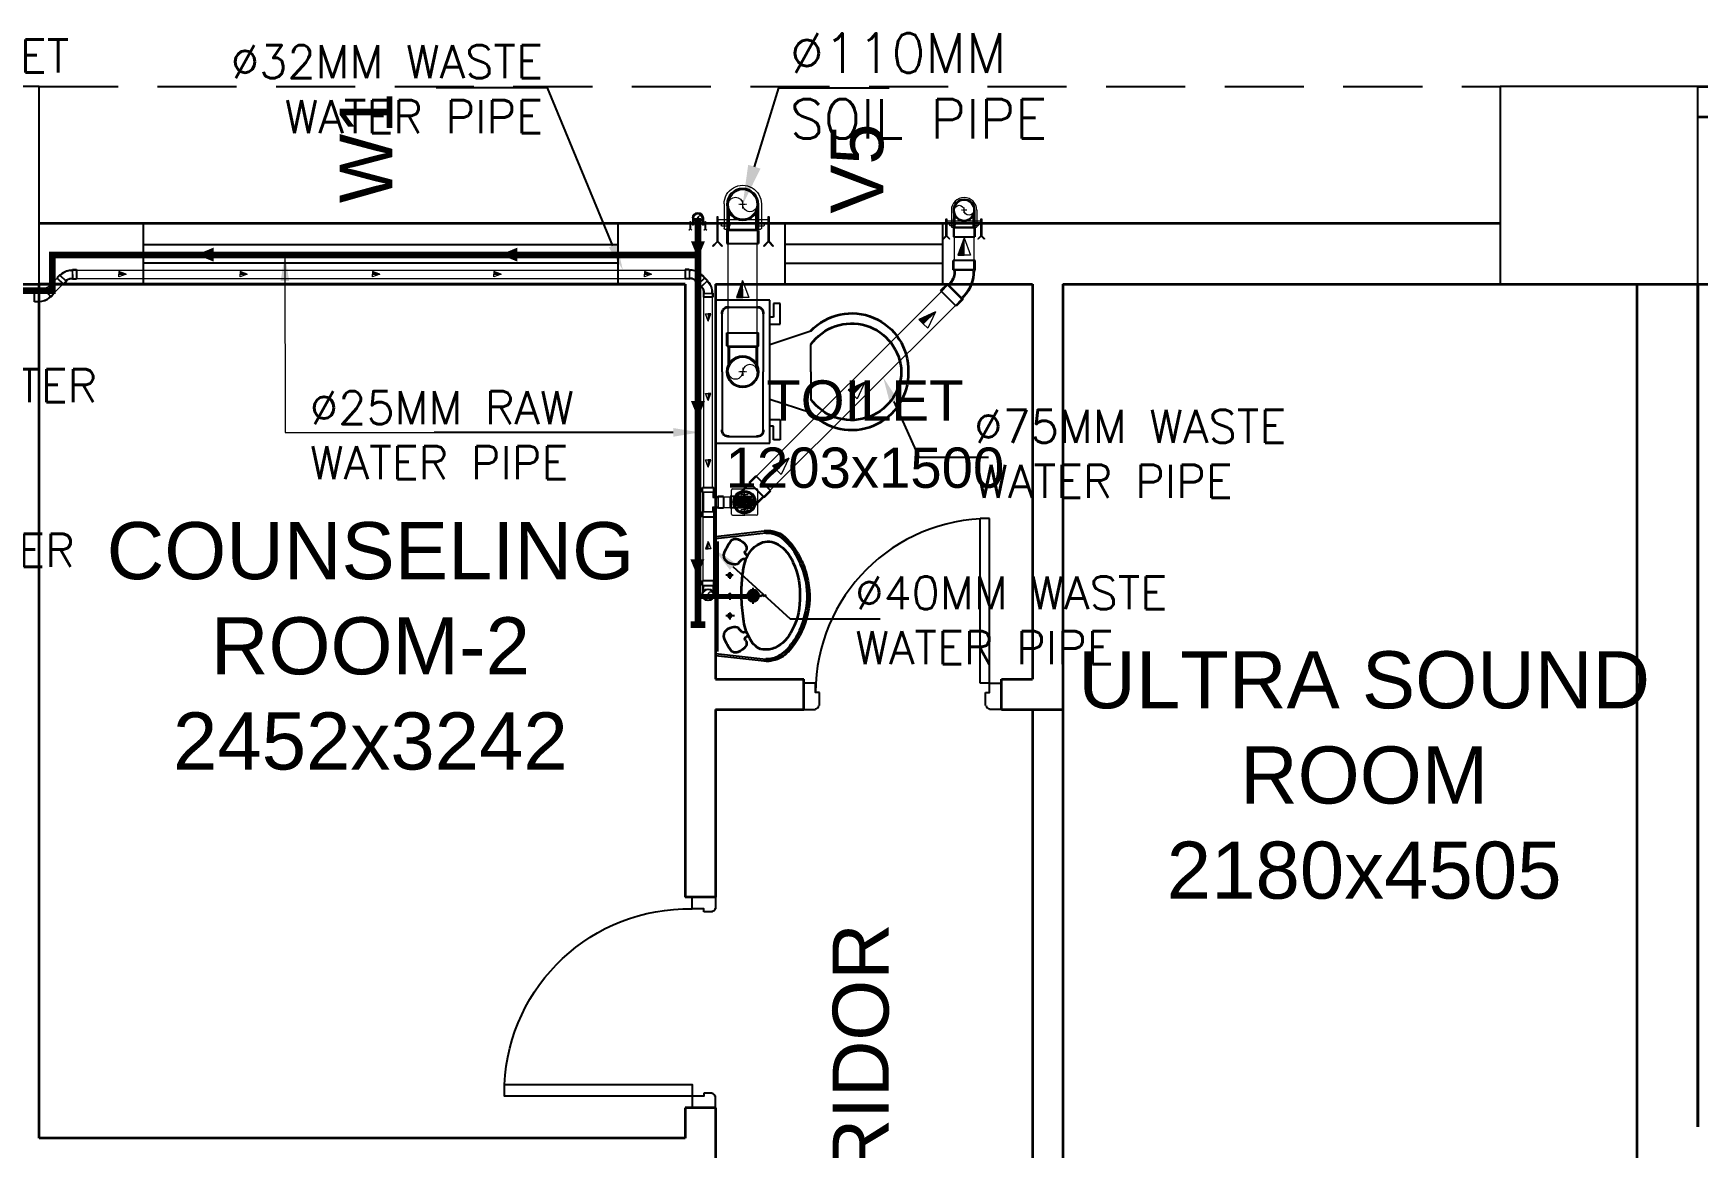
# Model space of a CAD drawing. Extents: x 3505867 to 3988380, y -625948 to -590408.
# Drawn here: x 3820326 to 3826642, y -599802 to -595571 of the extents above; entities that cross this region are included whole.
import ezdxf
from ezdxf import colors
from ezdxf.entities.mleader import LeaderData, LeaderLine
from ezdxf.enums import TextEntityAlignment as Align
from ezdxf.math import Vec2, Vec3

# ---------------------------------------------------------------- set-up
doc = ezdxf.new("R2010")
doc.units = 0
doc.header["$LTSCALE"] = 6
doc.header["$MEASUREMENT"] = 0
for name, pattern in [('AI9-LType1', [1.875, 1.25, -0.625]), ('CENTER2', [1.125, 0.75, -0.125, 0.125, -0.125]), ('HIDDEN', [0.375, 0.25, -0.125])]:
    doc.linetypes.add(name, pattern=pattern)
doc.layers.get('0').update_dxf_attribs({"linetype": 'CONTINUOUS'})
for name, color, linetype, lineweight in [('22-FTfix', 8, 'CONTINUOUS', 9), ('PHE-SP', 1, 'CONTINUOUS', 0), ('PL-CLAMP', 211, 'CONTINUOUS', 13), ('PL-SOFT  WATER SUPPLY PIPE', 162, 'CONTINUOUS', 9), ('PL-WATER PIPE CLAMP', 6, 'CONTINUOUS', 9), ('PL-WATER PIPING', 1, 'CONTINUOUS', 9), ('WALL', 10, 'CONTINUOUS', 35)]:
    doc.layers.add(name, color=color, linetype=linetype, lineweight=lineweight)
for name, color, linetype in [('Chajja', 7, 'CONTINUOUS'), ('COL', 5, 'CONTINUOUS'), ('DIM', 7, 'CONTINUOUS'), ('DOOR', 44, 'CONTINUOUS'), ('JOINERY', 7, 'CONTINUOUS'), ('phe-text', 1, 'CONTINUOUS'), ('PL- WASTE PIPE', 6, 'CONTINUOUS'), ('PL-HOT WATER PIPE', 10, 'CONTINUOUS'), ('PL-RA WATER SUPPLY PIPE', 100, 'CONTINUOUS'), ('PL-SOIL PIPE', 1, 'CONTINUOUS'), ('Window', 161, 'CONTINUOUS')]:
    doc.layers.add(name, color=color, linetype=linetype)
doc.styles.add('ARIAL', font='')
doc.styles.add('ROMANS', font='romans.shx')
doc.styles.get("Standard").update_dxf_attribs({"font": 'SIMPLEX'})
doc.styles.get('ARIAL').set_extended_font_data('Arial')
doc.dimstyles.new('AEPL1', dxfattribs={"dimtxt": 100, "dimasz": 25, "dimexe": 1.25, "dimexo": 50, "dimtad": 0, "dimdec": 0, "dimtxsty": 'ROMANS', "dimcen": 2.5, "dimclrd": 250, "dimclre": 250, "dimadec": 0, "dimazin": 0, "dimtfac": 1, "dimtdec": 0, "dimtmove": 0, "dimatfit": 3, "dimfxl": 1, "dimlwd": 0, "dimlwe": 0, "dimarcsym": 0})

# ---------------------------------------------------------------- blocks, each defined once
blk = doc.blocks.new('750')
at = {"layer": 'DOOR'}
for p, q in [((-50, 705), (-47.5, 705)), ((-35, 690), (-35, 692.5)), ((50, 45), (50, 80)), ((50, 80), (675, 80)), ((675, 45), (675, 80)), ((-50, 45), (-47.5, 45)), ((-35, 60), (-35, 57.5)), ((50, 45), (675, 45))]:
    blk.add_line(p, q, dxfattribs=at)
for points in [[(15, 690), (15, 705), (50, 705), (50, 750), (-50, 750), (-50, 705)], [(-35, 690), (15, 690)], [(15, 60), (15, 45), (50, 45), (50, 0), (-50, 0), (-50, 45)], [(-35, 60), (15, 60)]]:
    blk.add_lwpolyline(points, dxfattribs=at)
for centre, start, end in [((-35, 705), 180, 270), ((-35, 45), 90, 180)]:
    blk.add_arc(centre, 12.5, start, end, dxfattribs=at)
at = {"layer": 'DOOR', "color": 145}
blk.add_arc((15, 45), 660, 0, 90, dxfattribs=at)
blk = doc.blocks.new('Z$W@#1841')
at = {"layer": 'DOOR'}
blk.add_lwpolyline([(482.5, 633.2), (482.5, -167.4), (533, -167.4), (533, 633.2)], close=True, dxfattribs=at)
for points in [[(-254.1, -217.9), (-267.6, -217.9), (-267.6, -167.4), (-317.3, -167.4), (-317.3, -267.4), (-267.6, -267.4), (-267.6, -265.2, 0.414214), (-256.3, -253.9), (-254.1, -253.9)], [(519.5, -217.9), (533, -217.9), (533, -167.4), (582.7, -167.4), (582.7, -267.4), (533, -267.4), (533, -265.2, -0.414214), (521.7, -253.9), (519.5, -253.9)]]:
    blk.add_lwpolyline(points, format="xyb", close=True, dxfattribs=at)
at = {"layer": 'DOOR', "color": 145}
blk.add_arc((518.4, -152.1), 786.1, 92.61772, 181.11293, dxfattribs=at)
blk = doc.blocks.new('u46')
at = {"color": 8, "lineweight": 25}
for p, q in [((-10.2, 228.4), (174.5, 249.1)), ((-10.2, 220.4), (181.2, 241.9)), ((-0.6, -208.9), (0.6, 208.9)), ((56.5, 80.8), (29.2, 80.8)), ((44.2, 92.9), (44.2, 66.7)), ((61.7, 1.6), (29.2, 1.6)), ((44.2, 13.7), (44.2, -12.6)), ((163.2, 3), (101.8, 3)), ((133.1, -27.2), (133.1, 33.1)), ((44.2, -61.1), (44.2, -87.4)), ((61.7, -73.2), (29.2, -73.2)), ((-10.2, -216.1), (181.2, -237.6)), ((-10.2, -224.1), (174.5, -244.8))]:
    blk.add_line(p, q, dxfattribs=at)
at = {"color": 8, "extrusion": (0, 0, -1)}
for centre, major_axis, start_param, end_param in [((187.7, 150.5), (0, 99.5), -0.132539, 0.848731), ((144.8, 128.2), (1.1, 126.1), -1.238036, -0.892193), ((65.8, 198.9), (0, 20.7), -1.101507, 0.481509), ((57.5, 163.3), (-0.3, 56.9), 0.324902, 0.965135), ((208, 103.4), (0, 109.8), -1.431017, -0.436146), ((90.3, 184.5), (0, 17.9), 0.880684, 2.260744), ((189.6, 137.7), (0, 70.9), -0.405199, 0.56573), ((185.8, 147.6), (0.1, 94.4), -0.049658, 0.838116), ((153.9, 79), (-0.2, 139.7), 0.557563, 1.193786), ((57.3, 20.1), (0, 275.4), 0.806541, 1.180915), ((49.5, 13.5), (-0.1, 293.9), 0.809856, 1.41441), ((56, 154.5), (0, 34), 4.33982, 5.202657), ((64.6, 170.4), (0.3, 49.2), 3.359735, 4.09512), ((104.1, 117.8), (-0.2, 26.8), -1.278641, -0.487266), ((96.3, 135.9), (0, 7.39), -0.727724, 1.373337), ((110.3, 167.2), (-6.08, 6.08), 4.867594, 6.265028), ((110.5, 165), (5.47, 5.47), 2.097053, 3.541809), ((13.1, 6.8), (0, 297.5), 1.141495, 1.637774), ((44.2, 80.8), (0.02, 6.43), 3.139035, 9.42222), ((62.5, 153), (0, 31.9), 2.620328, 3.422401), ((820.2, -1), (0.1, 732.1), -1.56667, -1.474079), ((387.1, 47.9), (-0.3, 296.4), -1.495794, -1.328336), ((35, 2.5), (0, 302.7), 1.155365, 1.952189), ((44.2, 1.6), (0.08, 6.43), 3.12883, 9.412015), ((888.1, 36.7), (0.8, 800.7), 4.558159, 4.668067), ((133.1, 3), (0, 21.6), 3.141254, 9.424439), ((133.1, 3), (-0.1, 15.5), 3.145308, 9.428493), ((133.1, 3), (0, 10.9), 3.142047372431534, 9.42523267961112), ((72.5, -1.7), (-0.1, 274.2), 1.346594, 1.865175), ((62.5, -10.9), (0, 247.5), 1.579809, 2.112792), ((64.6, -163.9), (0.1, 49.2), -0.960797, -0.225412), ((44.2, -73.2), (0.02, 6.43), 3.139035, 9.42222), ((62.5, -146.6), (-0.1, 31.9), -0.276767, 0.525307), ((104.1, -111.4), (0.2, 26.8), 3.628858, 4.420234), ((263.1, -73.7), (0.1, 166.8), 4.181112, 4.641559), ((56.1, -13.3), (0.2, 287), 1.808981, 2.322804), ((124.5, -51.6), (-0.2, 200.3), 1.868215, 2.281789), ((56, -148.1), (0, 34), 4.222121, 5.084958), ((144.8, -121.8), (-0.3, 126.1), 4.027191, 4.373034), ((57.5, -156.9), (0.3, 56.9), 2.176458, 2.816691), ((96.6, -128.2), (-0.03, 8.55), 1.455188, 3.796569), ((110.3, -160.8), (-6.08, 6.08), 4.730546, 6.12798), ((111.3, -159.3), (6.17, 6.17), 4.354779, 6.027124), ((90.3, -178.1), (0, 17.9), 0.880848, 2.260908), ((192.6, -126.1), (0, 80.1), 3.554495, 4.299548), ((163.1, -79.8), (0.2, 126), 2.054055, 2.802751), ((171.7, -117.2), (-0.1, 123.1), 2.127435, 2.640092), ((65.8, -192.5), (0, 20.7), 2.661884, 4.2449), ((181.2, -107), (0, 94.7), 2.890537, 3.362984), ((184.7, -162.2), (-0.1, 83.2), 2.850118, 3.264751), ((188.2, -159.7), (0, 78.1), 2.562376, 3.231693), ((187.2, -138.1), (-0.1, 106), 2.310552, 2.942572)]:
    blk.add_ellipse(centre, major_axis=major_axis, ratio=1, start_param=start_param, end_param=end_param, dxfattribs=at)
blk = doc.blocks.new('rhej')
at = {"color": 8, "lineweight": 25}
for p, q in [((271.6, 188.9), (271.6, 266.4)), ((271.6, 266.4), (297.5, 266.4)), ((297.5, 266.4), (297.5, 214.7)), ((310.4, 279.4), (310.4, -263.7)), ((517.3, 279.4), (310.4, 279.4)), ((465.6, 253.5), (362.2, 253.5)), ((517.3, 7.8), (517.3, 279.4)), ((297.5, 214.7), (310.4, 214.7)), ((336.3, 227.7), (336.3, 7.8)), ((491.5, 7.8), (491.5, 227.7)), ((310.4, 111.3), (155.3, 163)), ((310.4, 188.9), (271.6, 188.9)), ((155.3, 7.8), (155.3, 111.3)), ((155.3, 7.8), (155.3, -95.6)), ((336.3, -212), (336.3, 7.8)), ((491.5, 7.8), (491.5, -212)), ((517.3, -263.7), (517.3, 7.8)), ((310.4, -95.6), (155.3, -147.3)), ((271.6, -173.2), (271.6, -250.8)), ((310.4, -173.2), (271.6, -173.2)), ((271.6, -250.8), (297.5, -250.8)), ((297.5, -250.8), (297.5, -199.1)), ((297.5, -199.1), (310.4, -199.1)), ((465.6, -237.9), (362.2, -237.9)), ((310.4, -263.7), (517.3, -263.7))]:
    blk.add_line(p, q, dxfattribs=at)
at = {"color": 8, "extrusion": (0, 0, -1)}
for centre, major_axis, start_param, end_param in [((358.9, 230.9), (-16.2, -16.2), 0.643501, 2.498091), ((468.8, 230.9), (16.2, -16.2), 3.785094, 5.639684), ((0, 15.7), (151.4, -151.4), 2.319632, 4.738539), ((0.9, 2.3), (-133.6, -133.6), 0.814663, 3.31238), ((0, 0), (-151.4, -151.4), 4.686239, 7.105146), ((0.9, 13.4), (-133.6, -133.6), 4.541602, 7.039318), ((358.9, -215.2), (-16.2, -16.2), -0.927295, 0.927295), ((468.8, -215.2), (16.2, -16.2), 5.35589, 7.21048)]:
    blk.add_ellipse(centre, major_axis=major_axis, ratio=1, start_param=start_param, end_param=end_param, dxfattribs=at)
blk = doc.blocks.new('CIVIL IVF')
at = {"layer": 'Chajja', "color": 8, "linetype": 'HIDDEN', "ltscale": 200}
blk.add_line((-15555, 18165.2), (-10010, 18165.2), dxfattribs=at)
at = {"layer": 'COL', "color": 8}
for points in [[(-16305, 17415.2), (-15555, 17415.2), (-15555, 18165.2), (-16305, 18165.2)], [(-10010, 17415.2), (-9260, 17415.2), (-9260, 18165.2), (-10010, 18165.2)]]:
    blk.add_lwpolyline(points, close=True, dxfattribs=at)
at = {"layer": 'WALL', "color": 8, "linetype": 'ByBlock'}
for p, q in [((-10010, 17645.2), (-15555, 17645.2)), ((-13102.8, 17415.2), (-15555, 17415.2)), ((-15555, 14172.7), (-15555, 17415.2)), ((-13102.8, 17415.2), (-13102.8, 15087.7)), ((-12987.8, 17415.2), (-12987.8, 15915.2)), ((-11784.8, 17415.2), (-11784.8, 15915.2)), ((-11669.8, 17415.2), (-11669.8, 15800.2)), ((-9489.9, 12910.1), (-9490, 17415.2)), ((-9260, 17415.2), (-9260, 14215.2)), ((-9260, 14215.3), (-9260, 17415.2)), ((-12987.8, 15915.2), (-12652.8, 15915.2)), ((-12652.8, 15800.2), (-12652.8, 15915.2)), ((-11902.8, 15915.2), (-11784.8, 15915.2)), ((-11902.8, 15800.2), (-11902.8, 15915.2)), ((-12987.8, 15800.2), (-12987.8, 15087.7)), ((-12987.8, 15800.2), (-12652.8, 15800.2)), ((-11902.8, 15800.2), (-11669.8, 15800.2)), ((-11784.8, 15800.2), (-11784.8, 13825.1)), ((-11669.8, 15800.2), (-11669.8, 13825.1)), ((-12987.8, 15087.7), (-13102.8, 15087.7)), ((-13102.8, 14287.7), (-13102.8, 14172.7)), ((-12987.8, 14287.7), (-13102.8, 14287.7)), ((-12987.8, 14287.7), (-12987.8, 11730.2)), ((-13102.8, 14172.7), (-15555, 14172.7))]:
    blk.add_line(p, q, dxfattribs=at)
at = {"layer": 'WALL', "color": 8, "lineweight": 0}
for p, q in [((-11784.8, 17415.2), (-12987.8, 17415.2)), ((-10010, 17415.2), (-11669.8, 17415.2))]:
    blk.add_line(p, q, dxfattribs=at)
at = {"layer": 'WALL', "color": 8, "linetype": 'ByBlock'}
for points in [[(-9260, 18165.2), (-8660, 18165.2), (-8660, 17645.2)], [(-9260, 18165.2), (-8660, 18165.2), (-8660, 17645.2)], [(-9260, 18050.2), (-8775, 18050.2), (-8775, 17645.2)], [(-9260, 18050.2), (-8775, 18050.2), (-8775, 17645.2)], [(-16817.6, 17415.2), (-13102.8, 17415.2)], [(-12987.8, 17415.2), (-11784.8, 17415.2)], [(-11669.8, 17415.2), (-6260, 17415.2), (-6260, 11450.2)]]:
    blk.add_lwpolyline(points, dxfattribs=at)
at = {"layer": 'Window', "color": 8, "linetype": 'Continuous'}
for points in [[(-13358.8, 17645.2), (-13358.8, 17415.2), (-15158.8, 17415.2), (-15158.8, 17645.2)], [(-12124.7, 17415.2), (-12124.7, 17645.2), (-12724.7, 17645.2), (-12724.7, 17415.2)], [(-13358.8, 17565.2), (-13358.8, 17495.2), (-15158.8, 17495.2), (-15158.8, 17565.2)], [(-12124.7, 17495.2), (-12124.7, 17565.2), (-12724.7, 17565.2), (-12724.7, 17495.2)]]:
    blk.add_lwpolyline(points, close=True, dxfattribs=at)
at = {"layer": 'DOOR', "color": 8, "rotation": 89.99999999999999}
blk.add_blockref('750', (-11902.8, 15850.2), dxfattribs=at)
at = {"layer": 'DOOR', "color": 8, "linetype": 'Continuous', "xscale": -0.8888888889923692, "yscale": 0.8888888889923692, "zscale": 0.8888888888759539, "rotation": 89.99999999999977}
blk.add_blockref('Z$W@#1841', (-13225.5, 14805.6), dxfattribs=at)
at = {"layer": 'WALL', "color": 8, "linetype": 'ByBlock', "rotation": 180}
blk.add_blockref('rhej', (-12470.5, 17090.3), dxfattribs=at)
at = {"layer": 'WALL', "color": 8, "linetype": 'ByBlock'}
blk.add_blockref('u46', (-12977.7, 16229.2), dxfattribs=at)
at = {"layer": 'DIM', "color": 8, "style": 'ARIAL'}
blk.add_text('1200 WIDE CORRIDOR', height=212.5, rotation=90, dxfattribs=at).set_placement((-12266.8, 13380.2), align=Align.BOTTOM_CENTER)
at = {"layer": 'DIM', "color": 8, "attachment_point": 5, "style": 'ARIAL'}
for s, insert, char_height, width in [('TOILET\\P1203x1500', (-12420.6, 16844.8), 153, 1626.956), ('COUNSELING\\PROOM-2\\P2452x3242', (-14297.4, 16040.5), 216.75, 2086.034), ('ULTRA SOUND\\PROOM\\P2180x4505', (-10526, 15550.1), 216.75, 2086.034)]:
    blk.add_mtext(s, dxfattribs=dict(at, insert=insert, char_height=char_height, width=width))
at = {"layer": 'JOINERY', "color": 8, "style": 'ARIAL', "width": 1}
for s, p in [('W1', (-14214.5, 17722.6)), ('V5', (-12350.9, 17682.8))]:
    blk.add_text(s, height=200, rotation=90, dxfattribs=at).set_placement(p)
blk = doc.blocks.new('clamp')
at = {"layer": 'PL-CLAMP'}
for p, q in [((105.4, 198.4), (168.6, 198.4)), ((105.4, 191.1), (168.6, 191.1)), ((156.2, 205.8), (161.2, 205.8)), ((156.2, 183.7), (161.2, 183.7)), ((163.2, 185.7), (163.2, 203.8)), ((170.6, 196.4), (170.6, 193.1)), ((105.4, 109.4), (168.6, 109.4)), ((105.4, 102), (168.6, 102)), ((156.2, 116.8), (161.2, 116.8)), ((156.2, 94.7), (161.2, 94.7)), ((163.2, 96.7), (163.2, 114.8)), ((170.6, 107.4), (170.6, 104))]:
    blk.add_line(p, q, dxfattribs=at)
for points in [[(138.4, 216.5, -0.414214), (139.4, 217.5), (203.1, 217.5), (214, 228.4), (215.4, 227), (203.9, 215.5), (215.3, 204), (213.9, 202.6), (203, 213.5), (139.4, 213.5, -0.414214), (138.4, 214.5), (138.4, 216.5)], [(138.4, 84.3, -0.414214), (139.4, 85.3), (203.1, 85.3), (214, 96.3), (215.4, 94.9), (203.9, 83.3), (215.3, 71.9), (213.9, 70.5), (203, 81.3), (139.4, 81.3, -0.414214), (138.4, 82.3), (138.4, 84.3)]]:
    blk.add_lwpolyline(points, format="xyb", dxfattribs=at)
for points in [[(146.2, 81.3), (146.2, 217.5)], [(156.2, 81.3), (156.2, 217.5)]]:
    blk.add_lwpolyline(points, dxfattribs=at)
for centre, radius, start, end in [((105.4, 150.2), 48.2, 90, 270), ((161.2, 203.8), 2, 0, 90), ((161.2, 185.7), 2, 270, 0), ((168.6, 196.4), 2, 0, 90), ((168.6, 193.1), 2, 270, 0), ((161.2, 114.8), 2, 0, 90), ((161.2, 96.7), 2, 270, 0), ((168.6, 107.4), 2, 0, 90), ((168.6, 104), 2, 270, 0)]:
    blk.add_arc(centre, radius, start, end, dxfattribs=at)
blk = doc.blocks.new('RISER UP 100')
at = {"color": 0, "linetype": 'Continuous'}
for p, q in [((-98.5, 60), (-148.5, 60)), ((-148.5, -60), (-148.5, 60)), ((-98.5, 60), (-93.5, 55)), ((-93.5, 55), (-24, 55)), ((-98.5, -60), (-148.5, -60)), ((-98.5, -60), (-93.5, -55)), ((-93.5, -55), (-24, -55))]:
    blk.add_line(p, q, dxfattribs=at)
at = {"color": 8, "linetype": 'Continuous', "lineweight": 0, "ltscale": 0.005}
for p, q in [((-98.5, 55), (-148.5, 55)), ((-98.5, -55), (-98.5, 55)), ((-98.5, 55), (-93.5, 50)), ((-93.5, -50), (-93.5, 50)), ((-93.5, 50), (-33.2, 50)), ((-98.5, -55), (-148.5, -55)), ((-98.5, -55), (-93.5, -50)), ((-93.5, -50), (-33.2, -50))]:
    blk.add_line(p, q, dxfattribs=at)
at = {"color": 8, "linetype": 'CENTER2', "lineweight": 0}
for p, q in [((-15, 0), (15, 0)), ((0, 15), (0, -15))]:
    blk.add_line(p, q, dxfattribs=at)
at = {"color": 0, "linetype": 'Continuous'}
blk.add_circle((0, 0), 60, dxfattribs=at)
at = {"color": 8, "linetype": 'Continuous', "lineweight": 0, "ltscale": 0.005}
blk.add_circle((0, 0), 55, dxfattribs=at)
at = {"color": 8, "linetype": 'Continuous', "lineweight": 0}
for centre, start, end in [((0, 27.5), 90, 270), ((0, -27.5), 270, 90)]:
    blk.add_arc(centre, 27.5, start, end, dxfattribs=at)
blk = doc.blocks.new('A$C0B1B3CFA')
at = {"layer": 'PHE-SP'}
h = blk.add_hatch(color=7, dxfattribs=at)
h.dxf.hatch_style = 1
h.paths.add_polyline_path([(-0.0495, 0.0226), (-0.0495, 0), (0.0124, 0)])
at = {"layer": 'PHE-SP', "color": 7}
for points in [[(-0.0495, 0), (0.0124, 0), (-0.0495, 0.0226), (-0.0495, 0)], [(-0.0495, 0), (0.0124, 0), (-0.0495, -0.0226), (-0.0495, 0)]]:
    blk.add_lwpolyline(points, dxfattribs=at)
blk = doc.blocks.new('Z$W@#3BD47561')
at = {"layer": 'PHE-SP', "xscale": 49.00933755098914, "yscale": 49.00933755098914, "zscale": 49.00933755098914, "rotation": 270}
blk.add_blockref('A$C0B1B3CFA', (0, 0), dxfattribs=at)
blk = doc.blocks.new('Z$W@#4AA511D8')
at = {"layer": 'phe-text', "linetype": 'ByBlock', "lineweight": -2, "ltscale": 0.5, "xscale": 0.0244727334018079, "yscale": 0.0244727334018079, "zscale": 0.0244727334018079, "rotation": 270}
blk.add_blockref('Z$W@#3BD47561', (0.0148, 0), dxfattribs=at)
blk = doc.blocks.new('A$C525867A1')
at = {"layer": '22-FTfix', "color": 1, "lineweight": 0}
for p, q in [((-3.7, 76.6), (-40.1, 40.1)), ((76.4, 3.7), (3.3, 76.6)), ((-76.6, 3.5), (-40.1, 40.1)), ((42, 42.1), (-42, -42.1)), ((-3.5, -76.4), (-76.6, -3.4)), ((3.4, -76.4), (39.9, -39.8)), ((76.4, -3.3), (39.9, -39.8))]:
    blk.add_line(p, q, dxfattribs=at)
at = {"layer": '22-FTfix', "color": 1, "linetype": 'AI9-LType1', "lineweight": 0}
blk.add_line((42, -41.9), (-42.2, 42.1), dxfattribs=at)
at = {"layer": '22-FTfix', "color": 3, "lineweight": 0}
for p, q in [((-18.4, 18.3), (-39.5, -2.8)), ((-10.4, 10.4), (-35.8, -15.1)), ((-14.5, 14.5), (-35.7, -6.6)), ((-23.3, 23.2), (-32.4, 14)), ((-6.5, 6.5), (-31.9, -18.9)), ((-23.3, 23.2), (-14.1, 32.4)), ((-18.4, 18.3), (2.7, 39.5)), ((-14.5, 14.5), (6.6, 35.7)), ((-10.4, 10.4), (15, 35.8)), ((-6.5, 6.5), (18.9, 32)), ((-1.9, 1.2), (-1.5, 1.5)), ((-1.4, 0.7), (-1.9, 1.2)), ((-1.2, 1.9), (-1.5, 1.5)), ((-0.7, 1.4), (-1.2, 1.9)), ((1.2, 1.9), (0.7, 1.4)), ((1.9, 1.2), (1.2, 1.9)), ((1.9, 1.2), (1.4, 0.7)), ((5.2, 9.3), (24.6, 28.7)), ((6.5, -6.5), (31.9, 18.9)), ((9.2, 5.2), (28.6, 24.6)), ((10.4, -10.4), (35.8, 15.1)), ((14.5, -14.5), (35.7, 6.6)), ((18.4, -18.3), (39.5, 2.8)), ((-9.2, -5.2), (-28.6, -24.6)), ((-5.2, -9.3), (-24.6, -28.7)), ((6.5, -6.5), (-18.9, -32)), ((10.4, -10.4), (-15, -35.8)), ((14.5, -14.5), (-6.6, -35.7)), ((18.4, -18.3), (-2.7, -39.5)), ((-1.9, -1.2), (-1.4, -0.7)), ((-1.2, -1.9), (-1.9, -1.2)), ((-1.2, -1.9), (-0.7, -1.4)), ((1.2, -1.9), (0.7, -1.4)), ((1.2, -1.9), (1.5, -1.5)), ((1.9, -1.2), (1.4, -0.7)), ((1.9, -1.2), (1.5, -1.5)), ((23.3, -23.2), (14.1, -32.4)), ((23.3, -23.2), (32.4, -14))]:
    blk.add_line(p, q, dxfattribs=at)
at = {"layer": '22-FTfix', "color": 1, "lineweight": 0}
blk.add_circle((-0.1, 0.1), 49.4, dxfattribs=at)
at = {"layer": '22-FTfix', "color": 3, "lineweight": 0}
for centre, radius in [((0, 0), 45.2), ((-0.1, -0.1), 44.9), ((0, 0), 4.18), ((0, 0), 3.93)]:
    blk.add_circle(centre, radius, dxfattribs=at)
at = {"layer": '22-FTfix', "color": 1, "lineweight": 0}
for points in [[(3.3, 76.6), (1.4, 78.5), (-1.8, 78.5), (-3.7, 76.6)], [(-76.6, 3.5), (-78.5, 1.6), (-78.5, -1.5), (-76.6, -3.4)], [(76.4, -3.3), (78.3, -1.4), (78.3, 1.8), (76.4, 3.7)], [(-3.5, -76.4), (-1.6, -78.3), (1.5, -78.3), (3.4, -76.4)]]:
    blk.add_open_spline(points, degree=3, dxfattribs=at)
for points in [[(-35.3, 35.2), (-54.6, 15.8), (-54.6, -15.7), (-35.2, -35), (-15.8, -54.4), (15.7, -54.4), (35, -35)], [(-35.3, 35.2), (-15.9, 54.6), (15.5, 54.6), (35, 35.3), (54.4, 15.9), (54.4, -15.6), (35, -35)]]:
    blk.add_open_spline(points, degree=3, knots=[0, 0, 0, 0, 1, 1, 1, 2, 2, 2, 2], dxfattribs=at)
at = {"layer": '22-FTfix', "color": 3, "lineweight": 0}
for points in [[(-36.8, 17.1), (-37.4, 15.7), (-36.8, 14.1), (-35.5, 13.5), (-34.4, 13), (-33.2, 13.2), (-32.4, 14)], [(-14.1, 32.4), (-13, 33.4), (-13, 35.2), (-14.1, 36.2), (-14.9, 37), (-16.1, 37.2), (-17.2, 36.7)], [(6.6, 35.7), (7.6, 36.7), (7.6, 38.5), (6.6, 39.5), (5.5, 40.6), (3.8, 40.6), (2.7, 39.5)], [(5.2, 9.3), (4.1, 8.1), (4.1, 6.3), (5.2, 5.2), (6.3, 4.1), (8.1, 4.1), (9.2, 5.2)], [(18.9, 32), (19.9, 33), (19.9, 34.8), (18.9, 35.8), (17.8, 36.9), (16.1, 36.9), (15, 35.8)], [(28.6, 24.6), (29.7, 25.7), (29.7, 27.6), (28.6, 28.7), (27.5, 29.8), (25.7, 29.8), (24.6, 28.7)], [(35.8, 15.1), (36.8, 16.2), (36.8, 17.9), (35.8, 18.9), (34.7, 20), (33, 20), (31.9, 18.9)], [(39.5, 2.8), (40.6, 3.9), (40.5, 5.6), (39.5, 6.6), (38.4, 7.7), (36.7, 7.7), (35.7, 6.6)], [(-39.5, -2.8), (-40.6, -3.9), (-40.5, -5.6), (-39.5, -6.6), (-38.4, -7.7), (-36.7, -7.7), (-35.7, -6.6)], [(-35.8, -15.1), (-36.8, -16.2), (-36.8, -17.9), (-35.8, -18.9), (-34.7, -20), (-33, -20), (-31.9, -18.9)], [(-28.6, -24.6), (-29.7, -25.7), (-29.7, -27.6), (-28.6, -28.7), (-27.5, -29.8), (-25.7, -29.8), (-24.6, -28.7)], [(-18.9, -32), (-19.9, -33), (-19.9, -34.8), (-18.9, -35.8), (-17.8, -36.9), (-16.1, -36.9), (-15, -35.8)], [(-5.2, -9.3), (-4.1, -8.1), (-4.1, -6.3), (-5.2, -5.2), (-6.3, -4.1), (-8.1, -4.1), (-9.2, -5.2)], [(-6.6, -35.7), (-7.6, -36.7), (-7.6, -38.4), (-6.6, -39.5), (-5.5, -40.6), (-3.8, -40.6), (-2.7, -39.5)], [(14.1, -32.4), (13, -33.4), (13, -35.1), (14.1, -36.2), (14.9, -37), (16.1, -37.2), (17.2, -36.7)], [(36.8, -17.1), (37.4, -15.7), (36.8, -14.1), (35.5, -13.5), (34.4, -13), (33.2, -13.2), (32.4, -14)]]:
    blk.add_open_spline(points, degree=3, knots=[0, 0, 0, 0, 1, 1, 1, 2, 2, 2, 2], dxfattribs=at)
for points in [[(-28.7, 28.6), (-32, 25.3), (-34.8, 21.4), (-36.8, 17.1)], [(-17.2, 36.7), (-21.4, 34.7), (-25.3, 32), (-28.7, 28.6)], [(-1.4, -0.7), (-1, -0.3), (-1, 0.3), (-1.4, 0.7)], [(-0.7, 1.4), (-0.3, 1), (0.3, 1), (0.7, 1.4)], [(1.4, 0.7), (1, 0.3), (1, -0.3), (1.4, -0.7)], [(0.7, -1.4), (0.3, -1), (-0.3, -1), (-0.7, -1.4)], [(17.2, -36.7), (21.4, -34.7), (25.3, -32), (28.7, -28.6)], [(28.7, -28.6), (32, -25.3), (34.8, -21.4), (36.8, -17.1)]]:
    blk.add_open_spline(points, degree=3, dxfattribs=at)
blk = doc.blocks.new('G$C6D3250BF')
at = {"layer": 'PL- WASTE PIPE', "linetype": 'ByBlock', "ltscale": 5, "xscale": -0.08841918452952499, "yscale": 0.08841918454157253, "zscale": 0.08841918448567115, "rotation": 225.0593839872961}
blk.add_blockref('A$C525867A1', (0, 0), dxfattribs=at)
blk = doc.blocks.new('100 ELBOW')
at = {"color": 0, "linetype": 'Continuous'}
for p, q in [((-77.3, 0.5), (-85.9, -8)), ((72.2, 60.9), (66.6, 55.2)), ((72.2, 60.9), (123.7, 60.9)), ((123.7, 60.9), (123.7, -60.9)), ((-94.1, -8), (-130.6, -44.4)), ((-130.6, -44.4), (-44.4, -130.6)), ((-94.1, -8), (-85.9, -8)), ((-0.4, -78.2), (-8, -85.8)), ((-8, -94.1), (-8, -85.8)), ((72.2, -60.9), (66.4, -55.1)), ((72.2, -60.9), (123.7, -60.9)), ((-8, -94.1), (-44.4, -130.6))]:
    blk.add_line(p, q, dxfattribs=at)
at = {"color": 8, "linetype": 'Continuous', "lineweight": 0, "ltscale": 0.005}
for p, q in [((68.7, -49.1), (68.7, 49.1)), ((74.6, 55), (68.9, 49.3)), ((74.6, -55), (74.6, 55)), ((74.6, 55), (123.7, 55)), ((-91.7, -13.9), (-126.4, -48.6)), ((-91.7, -13.9), (-13.9, -91.7)), ((-91.7, -13.9), (-83.3, -13.9)), ((-83.4, -13.9), (-13.9, -83.3)), ((-13.9, -91.7), (-48.6, -126.4)), ((-4.5, -73.9), (-13.9, -83.3)), ((-13.9, -91.7), (-13.9, -83.3)), ((74.6, -55), (68.9, -49.3)), ((74.6, -55), (123.7, -55))]:
    blk.add_line(p, q, dxfattribs=at)
at = {"color": 8, "linetype": 'Continuous', "ltscale": 0.005}
blk.add_line((-72.3, -2.8), (-73.3, -3.7), dxfattribs=at)
at = {"color": 8, "linetype": 'Continuous', "lineweight": 0, "ltscale": 0.005}
for centre, radius, start, end in [((61.5, -148.1), 197.5, 87.86176, 137.18), ((60.9, -147.1), 98.2, 85.3383, 131.76601)]:
    blk.add_arc(centre, radius, start, end, dxfattribs=at)
at = {"color": 0, "linetype": 'Continuous'}
for centre, radius, start, end in [((61.6, -148.2), 203.5, 88.5977, 133.05078), ((60.9, -147.1), 92.3, 86.66432, 131.66432)]:
    blk.add_arc(centre, radius, start, end, dxfattribs=at)
blk = doc.blocks.new('WATER PIPE CLAMP')
at = {"layer": 'PL-CLAMP'}
for p, q in [((-61, 87), (-63, 86)), ((-63, 86), (-54, 78)), ((-52, 78), (-61, 87)), ((-54, 78), (-54, 28)), ((-54, 41), (53, 41)), ((-54, 33), (53, 33)), ((-53, 27), (-52, 27)), ((-43, 87), (-52, 78)), ((-51, 78), (-42, 86)), ((-51, 28), (-51, 78)), ((-44, 41), (-44, 45)), ((-42, 86), (-43, 87)), ((-42, 46), (-28, 46)), ((-38, 1), (-38, 51)), ((-34, 52), (-36, 52)), ((-32, 1), (-32, 51)), ((-26, 41), (-26, 45)), ((26, 41), (26, 45)), ((28, 46), (42, 46)), ((32, 1), (32, 51)), ((36, 52), (34, 52)), ((38, 1), (38, 51)), ((42, 87), (41, 86)), ((41, 86), (50, 78)), ((51, 78), (42, 87)), ((44, 41), (44, 45)), ((50, 78), (50, 28)), ((50, 27), (52, 27)), ((60, 87), (51, 78)), ((53, 78), (61, 86)), ((53, 28), (53, 78)), ((61, 86), (60, 87))]:
    blk.add_line(p, q, dxfattribs=at)
for centre, radius, start, end in [((-53, 28), 0.784, 180.024, 270.024), ((-52, 28), 0.784, 270.024, 0.024), ((-42, 45), 1.57, 90.025, 180.025), ((-36, 51), 1.57, 90.025, 180.025), ((0, 1), 37.8, 180.025, 0.025), ((-34, 51), 1.57, 0.025, 90.025), ((-28, 45), 1.57, 0.025, 90.025), ((28, 45), 1.57, 90.025, 180.025), ((34, 51), 1.57, 90.025, 180.025), ((36, 51), 1.57, 0.025, 90.025), ((42, 45), 1.57, 0.025, 90.025), ((50, 28), 0.784, 180.024, 270.024), ((52, 28), 0.784, 270.024, 0.024)]:
    blk.add_arc(centre, radius, start, end, dxfattribs=at)
blk = doc.blocks.new('1234WE12')
at = {"layer": 'PL-SOFT  WATER SUPPLY PIPE', "color": 8, "linetype": 'CENTER2', "lineweight": 0}
for p, q in [((4.4, 0), (-4.4, 0)), ((0, 4.4), (0, -4.3))]:
    blk.add_line(p, q, dxfattribs=at)
at = {"layer": 'PL-SOFT  WATER SUPPLY PIPE', "color": 3, "linetype": 'Continuous'}
blk.add_circle((0, 0), 17.5, dxfattribs=at)
at = {"layer": 'PL-SOFT  WATER SUPPLY PIPE', "color": 8, "linetype": 'Continuous', "lineweight": 0, "ltscale": 0.005}
blk.add_circle((0, 0), 16, dxfattribs=at)
at = {"layer": 'PL-SOFT  WATER SUPPLY PIPE', "color": 8, "linetype": 'Continuous', "lineweight": 0}
for centre, start, end in [((-8, 0), 180.13833, 0.13833), ((8, 0), 0.13833, 180.13833)]:
    blk.add_arc(centre, 8, start, end, dxfattribs=at)
blk = doc.blocks.new('aa')
at = {"layer": 'PL- WASTE PIPE', "color": 4, "ltscale": 5}
for p, q in [((-2.73, 0.11), (-2.56, -0.11)), ((-2.56, -0.11), (-2.35, 0.11)), ((-2.35, 0.11), (-2.18, -0.11)), ((-2.18, -0.11), (-1.97, 0.11)), ((-1.97, 0.11), (-1.81, -0.11)), ((-1.81, -0.11), (-1.6, 0.11)), ((-1.6, 0.11), (-1.43, -0.11)), ((-1.43, -0.11), (-1.22, 0.11)), ((-1.22, 0.11), (-1.05, -0.11)), ((-1.05, -0.11), (-0.84, 0.11)), ((-0.84, 0.11), (-0.67, -0.11)), ((-0.67, -0.11), (-0.46, 0.11)), ((-0.46, 0.11), (-0.29, -0.11)), ((-0.29, -0.11), (-0.08, 0.11)), ((-0.08, 0.11), (0.08, -0.11)), ((0.08, -0.11), (0.29, 0.11)), ((0.29, 0.11), (0.46, -0.11)), ((0.46, -0.11), (0.67, 0.11)), ((0.67, 0.11), (0.84, -0.11)), ((0.84, -0.11), (1.05, 0.11)), ((1.05, 0.11), (1.22, -0.11)), ((1.22, -0.11), (1.43, 0.11)), ((1.43, 0.11), (1.6, -0.11)), ((1.6, -0.11), (1.81, 0.11)), ((1.81, 0.11), (1.97, -0.11)), ((1.97, -0.11), (2.18, 0.11)), ((2.18, 0.11), (2.35, -0.11)), ((2.35, -0.11), (2.56, 0.11)), ((2.56, 0.11), (2.73, -0.11)), ((2.73, -0.11), (2.94, 0.11)), ((2.94, 0.11), (3.11, -0.11)), ((3.11, -0.11), (3.32, 0.11)), ((3.32, 0.11), (3.49, -0.11)), ((3.49, -0.11), (3.7, 0.11))]:
    blk.add_line(p, q, dxfattribs=at)
blk = doc.blocks.new('waste pipe')
at = {"color": 8, "linetype": 'Continuous', "lineweight": 0, "ltscale": 0.005}
for p, q in [((350734.03, 98257.53), (350732.67, 98257.53)), ((350734.03, 98257.53), (350734.17, 98257.4)), ((350734.03, 98257.53), (350734.03, 98254.53)), ((350734.17, 98257.4), (350735.53, 98257.4)), ((350734.17, 98257.4), (350734.17, 98254.67)), ((350735.38, 98259), (350735.38, 98260.37)), ((350738.38, 98259.01), (350735.38, 98259)), ((350735.38, 98259), (350735.52, 98258.87)), ((350738.25, 98258.87), (350735.52, 98258.87)), ((350735.53, 98257.4), (350735.52, 98258.87)), ((350738.38, 98259.01), (350738.25, 98258.87)), ((350738.25, 98257.4), (350738.25, 98258.87)), ((350739.62, 98257.4), (350738.25, 98257.4)), ((350738.38, 98259.01), (350738.38, 98260.37)), ((350739.76, 98257.54), (350739.62, 98257.4)), ((350739.62, 98257.4), (350739.62, 98254.68)), ((350739.76, 98257.54), (350739.76, 98254.54)), ((350739.76, 98257.54), (350741.12, 98257.54)), ((350734.03, 98254.53), (350732.67, 98254.53)), ((350734.03, 98254.53), (350734.17, 98254.67)), ((350734.17, 98254.67), (350739.62, 98254.68)), ((350739.76, 98254.54), (350739.62, 98254.68)), ((350739.76, 98254.54), (350741.12, 98254.54))]:
    blk.add_line(p, q, dxfattribs=at)
at = {"layer": 'PL- WASTE PIPE', "color": 4, "linetype": 'ByBlock', "ltscale": 5}
for p, q in [((350732.67, 98254.4), (350732.67, 98257.67)), ((350734.09, 98257.67), (350732.67, 98257.67)), ((350734.09, 98257.67), (350734.22, 98257.53)), ((350735.39, 98257.53), (350734.22, 98257.53)), ((350735.24, 98260.37), (350738.52, 98260.37)), ((350735.24, 98260.37), (350735.24, 98258.95)), ((350735.24, 98258.95), (350735.39, 98258.81)), ((350735.39, 98257.53), (350735.39, 98258.81)), ((350738.52, 98258.95), (350738.38, 98258.82)), ((350738.38, 98257.54), (350738.38, 98258.82)), ((350739.56, 98257.54), (350738.38, 98257.54)), ((350738.52, 98258.95), (350738.52, 98260.37)), ((350739.7, 98257.68), (350739.56, 98257.54)), ((350739.7, 98257.68), (350741.12, 98257.68)), ((350741.12, 98257.68), (350741.12, 98254.41)), ((350734.09, 98254.4), (350732.67, 98254.4)), ((350734.09, 98254.4), (350734.23, 98254.53)), ((350734.23, 98254.53), (350739.58, 98254.53)), ((350739.7, 98254.41), (350739.58, 98254.53)), ((350741.12, 98254.41), (350739.7, 98254.41))]:
    blk.add_line(p, q, dxfattribs=at)

msp = doc.modelspace()

# ---------------------------------------------------------------- linework, layer by layer
at = {"layer": 'PL- WASTE PIPE', "linetype": 'ByBlock', "lineweight": 0, "ltscale": 5}
for p, q in [((3823820.8, -596343.5), (3823820.8, -596433.1)), ((3823895.8, -596343.5), (3823895.8, -596433.1)), ((3823069.7, -597253), (3823772.1, -596550.6)), ((3823122.8, -597306), (3823825.1, -596603.7))]:
    msp.add_line(p, q, dxfattribs=at)
at = {"layer": 'PL- WASTE PIPE', "color": 4, "linetype": 'ByBlock', "lineweight": 0, "ltscale": 5}
for p, q in [((3820489.3, -596469.6), (3822800.3, -596469.6)), ((3820416.6, -596499.9), (3820380.1, -596536.5)), ((3820439.3, -596522.5), (3820403, -596559.3)), ((3820489.1, -596501.6), (3822800.2, -596501.6)), ((3822870.8, -597294.7), (3822870.8, -596550.7)), ((3822902.8, -597294.7), (3822902.8, -596550.8)), ((3822944.7, -597330.8), (3822970.8, -597331)), ((3822944.7, -597370.8), (3822970.8, -597370.7)), ((3822867, -597407.4), (3822867, -597648.5)), ((3822907, -597407.4), (3822907, -597648.5))]:
    msp.add_line(p, q, dxfattribs=at)
at = {"layer": 'PL-SOFT  WATER SUPPLY PIPE', "color": 3, "const_width": 25}
for points in [[(3822848.2, -596272.2), (3822848.2, -597816.2)], [(3822820, -597816.2), (3822876.4, -597816.2)]]:
    msp.add_lwpolyline(points, dxfattribs=at)
at = {"layer": 'PL-SOFT  WATER SUPPLY PIPE', "color": 3}
msp.add_lwpolyline([(3822848.2, -596412.4, 25, 25, 0), (3820397.5, -596412.4, 25, 25, 0), (3820397.5, -596548.2, 25, 25, 0), (3819547.5, -596548.2, 25, 25, 0), (3819547.5, -596412.4, 25, 25, 0), (3817567.6, -596412.4, 25, 25, 0), (3817567.6, -597019.1, 0, 0, 0)], format="xyseb", dxfattribs=at)
at = {"layer": 'PL-SOFT  WATER SUPPLY PIPE', "color": 5, "const_width": 20}
msp.add_lwpolyline([(3823034.8, -597709.1), (3822852.3, -597709.1)], dxfattribs=at)
at = {"layer": 'PL-SOIL PIPE', "linetype": 'ByBlock', "lineweight": 0}
for p, q in [((3822963.2, -596707.7), (3822963.2, -596368.8)), ((3823073.2, -596707.7), (3823073.2, -596368.8))]:
    msp.add_line(p, q, dxfattribs=at)
at = {"layer": 'PL-WATER PIPING', "color": 61, "true_color": 0xd8e58c}
for points in [[(3822848.2, -596360.4, 53.3, 0, 0), (3822848.2, -596425.2, 0, 0, 0)], [(3821010.1, -596411.1, 53.3, 0, 0), (3820945.3, -596411.1, 0, 0, 0)], [(3822163.1, -596411.1, 53.3, 0, 0), (3822098.2, -596411.1, 0, 0, 0)], [(3822848.2, -596967.1, 53.3, 0, 0), (3822848.2, -597032, 0, 0, 0)], [(3822846.1, -597567.7, 53.3, 0, 0), (3822846.1, -597632.5, 0, 0, 0)]]:
    msp.add_lwpolyline(points, format="xyseb", dxfattribs=at)

# ---------------------------------------------------------------- block references
at = {"linetype": 'ByBlock'}
msp.add_blockref('CIVIL IVF', (3835902.5, -613938.4), dxfattribs=at)
at = {"layer": 'PL- WASTE PIPE', "linetype": 'ByBlock', "ltscale": 5}
for name, p, xscale, yscale, zscale, rotation in [('RISER UP 100', (3823858.3, -596242.5), -0.6804665603485837, 0.6804665603485837, 0.6804665595408722, 269.9999999999997), ('100 ELBOW', (3823858.3, -596517.5), -0.6818181811568929, 0.6818181824598778, 0.6818181817632315, 269.9999999999997), ('RISER UP 100', (3823024.9, -597351), -0.6804665603485838, 0.6804665603485838, 0.6804665595408722, 44.99999999999985)]:
    msp.add_blockref(name, p, dxfattribs=dict(at, xscale=xscale, yscale=yscale, zscale=zscale, rotation=rotation))
at = {"layer": 'PL- WASTE PIPE', "color": 4, "linetype": 'ByBlock', "ltscale": 5}
for name, p, xscale, yscale, zscale, rotation in [('100 ELBOW', (3820453.4, -596485.7), -0.2909090909094503, 0.2909090909094503, 0.2909090909094503, 45.18405487315977), ('100 ELBOW', (3822836.2, -596485.7), 0.2909090903557476, 0.2909090903557476, 0.2909090903557476, 314.8159451268402), ('100 ELBOW', (3820365.8, -596573.2), 0.2909090909094503, 0.2909090909094503, 0.2909090909094503, 179.8159451268403), ('100 ELBOW', (3822887, -596536.8), 0.2909090903557477, 0.2909090903557477, 0.2909090903557477, 269.8159451268402), ('waste pipe', (2512804.6, 4079147.4), 13.33335183674913, 13.33335183674913, 13.33335183674913, 270), ('RISER UP 100', (3823024.9, -597351), -0.3637807491883915, 0.3637807491883917, 0.3637807487565851, 180.0083907360717), ('RISER UP 100', (3822887, -597702.5), 0.3637807491883915, 0.3637807491883915, 0.3637807487565851, 269.9916092639283)]:
    msp.add_blockref(name, p, dxfattribs=dict(at, xscale=xscale, yscale=yscale, zscale=zscale, rotation=rotation))
at = {"layer": 'PL- WASTE PIPE', "xscale": -10.00000000046566, "yscale": 10.00000000046566, "zscale": 10.00000000046566, "rotation": 180}
msp.add_blockref('G$C6D3250BF', (3823024.9, -597351), dxfattribs=at)
at = {"layer": 'PL- WASTE PIPE', "linetype": 'ByBlock', "xscale": -34.18592693661901, "yscale": 34.18592693661901, "zscale": 34.18592693661901, "rotation": 359.9999999999998}
msp.add_blockref('aa', (3823013.4, -597706.2), dxfattribs=at)
at = {"layer": 'PL-CLAMP', "linetype": 'ByBlock'}
for p, xscale, yscale, zscale, rotation in [((3823238.3, -596064), -1.466554736686121, 1.46655473668612, 1.466554735929871, 90.02499690717077), ((3823708.1, -596137), 0.9999250758013819, 0.9999250758013815, 0.9999250752857497, 269.9750030928284)]:
    msp.add_blockref('clamp', p, dxfattribs=dict(at, xscale=xscale, yscale=yscale, zscale=zscale, rotation=rotation))
at = {"layer": 'PL-SOFT  WATER SUPPLY PIPE', "color": 2, "ltscale": 500, "rotation": 180}
msp.add_blockref('1234WE12', (3822848.2, -596272.2), dxfattribs=at)
at = {"layer": 'PL-SOIL PIPE', "color": 1, "linetype": 'Continuous'}
for name, p, xscale, yscale, zscale, rotation in [('RISER UP 100', (3823018.1, -596220.6), -0.9980176218446795, 0.9980176218446792, 0.998017621844679, 269.9999999999571), ('Z$W@#4AA511D8', (3823858.1, -596347.6), 876.8658294741393, 876.8658294741393, 876.8658294741393, 270.1299954999209), ('Z$W@#4AA511D8', (3820677.9, -596485.6), 368.8935589147082, 368.8935589147082, 368.8935589147082, 179.9999977847701), ('Z$W@#4AA511D8', (3821137.9, -596485.6), 368.8935589147082, 368.8935589147082, 368.8935589147082, 179.9999977847701), ('Z$W@#4AA511D8', (3821641, -596485.6), 368.8935589147082, 368.8935589147082, 368.8935589147082, 179.9999977847701), ('Z$W@#4AA511D8', (3822101, -596485.6), 368.8935589147082, 368.8935589147082, 368.8935589147082, 179.9999977847701), ('Z$W@#4AA511D8', (3822672.5, -596485.6), 368.8935589147082, 368.8935589147082, 368.8935589147082, 179.9999977847701), ('Z$W@#4AA511D8', (3823017.9, -596509.4), 876.8658294741394, 876.8658294741394, 876.8658294741394, 270.129995499921), ('Z$W@#4AA511D8', (3823749.1, -596627.9), 876.8658294741394, 876.8658294741394, 876.8658294741394, 225.1299954999209), ('Z$W@#4AA511D8', (3822886.8, -596663.7), 368.8935589147082, 368.8935589147082, 368.8935589147082, 89.99999778477004), ('RISER UP 100', (3823018.1, -596855.9), 0.9980176218446795, 0.9980176218446795, 0.9980176218446795, 270), ('Z$W@#4AA511D8', (3823481.5, -596895.6), 876.8658294741394, 876.8658294741394, 876.8658294741394, 225.1299954999209), ('Z$W@#4AA511D8', (3822886.8, -596965.3), 368.8935589147082, 368.8935589147082, 368.8935589147082, 89.99999778477004), ('Z$W@#4AA511D8', (3823193.4, -597183.6), 876.8658294741394, 876.8658294741394, 876.8658294741394, 225.1299954999209), ('Z$W@#4AA511D8', (3822886.8, -597217.8), 368.8935589147082, 368.8935589147082, 368.8935589147082, 89.99999778477004), ('Z$W@#4AA511D8', (3822887, -597500.4), 368.8935589147082, 368.8935589147082, 368.8935589147082, 270.0000000000305)]:
    msp.add_blockref(name, p, dxfattribs=dict(at, xscale=xscale, yscale=yscale, zscale=zscale, rotation=rotation))
at = {"layer": 'PL-WATER PIPE CLAMP', "ltscale": 5, "xscale": -0.5454630040780015, "yscale": 0.5454630040780015, "zscale": 0.5454630040780017, "rotation": 180.1633275206256}
msp.add_blockref('WATER PIPE CLAMP', (3822848.2, -596270.9), dxfattribs=at)

# ---------------------------------------------------------------- texts
at = {"layer": 'PL- WASTE PIPE', "color": 4, "linetype": 'ByBlock', "lineweight": 0, "ltscale": 5, "char_height": 125, "width": 1332.591, "style": 'ROMANS'}
for s, insert, attachment_point in [('{\\C5;RO INLET }', (3819707.2, -595594.3), 1), ('%%C32MM WASTE WATER PIPE', (3822259.6, -595616.4), 3), ('%%c40MM WASTE WATER PIPE', (3823445, -597632.8), 1)]:
    msp.add_mtext(s, dxfattribs=dict(at, insert=insert, attachment_point=attachment_point))
at = {"layer": 'PL- WASTE PIPE', "linetype": 'ByBlock', "lineweight": 0, "ltscale": 5, "insert": (3823896.7, -597000.7), "char_height": 125, "width": 1332.591, "attachment_point": 1, "style": 'ROMANS'}
msp.add_mtext('%%c75MM WASTE WATER PIPE', dxfattribs=at)
at = {"layer": 'PL-HOT WATER PIPE', "color": 11, "lineweight": 0, "true_color": 0xf75178, "insert": (3818972.2, -596846.5), "char_height": 125, "width": 1790.921, "attachment_point": 1, "style": 'ROMANS'}
msp.add_mtext('%%C25MM HOT WATER  GI PIPE CONNECTED TO STEAM STERILIZER', dxfattribs=at)
at = {"layer": 'PL-RA WATER SUPPLY PIPE', "lineweight": 0, "ltscale": 0.01, "insert": (3821375.5, -596929.7), "char_height": 125, "width": 1332.591, "attachment_point": 1, "style": 'ROMANS'}
msp.add_mtext('%%c25MM RAW WATER PIPE', dxfattribs=at)
at = {"layer": 'PL-SOIL PIPE', "color": 1, "linetype": 'Continuous', "lineweight": 0, "insert": (3823197.2, -595570.7), "char_height": 150, "width": 1574.478, "attachment_point": 1}
msp.add_mtext('%%c110MM \\PSOIL PIPE', dxfattribs=at)

# ---------------------------------------------------------------- leaders
at = {"layer": 'PL- WASTE PIPE', "color": 4, "linetype": 'ByBlock', "ltscale": 5}
msp.add_leader([(3819366.5, -596579.6), (3819668.5, -595773.2), (3820533.9, -595773.2)], dimstyle='AEPL1', override={"dimasz": 100, "dimgap": 0.625, "dimtad": 0, "dimclrd": 7}, dxfattribs=at)
at = {"layer": 'PL- WASTE PIPE', "color": 4, "linetype": 'ByBlock', "lineweight": 0, "ltscale": 5}
ml = msp.add_multileader_mtext('Standard', dxfattribs=at)
ml.set_content(' ', color=4)
ml.set_leader_properties()
ml.build(insert=Vec2(0, 0))
ml.multileader.update_dxf_attribs({"text_right_attachment_type": 6, "dogleg_length": 341.6, "arrow_head_size": 100})
ctx = ml.context
ctx.base_point, ctx.char_height, ctx.arrow_head_size, ctx.landing_gap_size, ctx.plane_origin = Vec3(3821835.4, -595717.5), 100, 100, 50, Vec3(3822930.5, -595777.5)
ctx.right_attachment, ctx.text_align_type = 6, 2
notes = []
notes.append((ctx, [(0, (1, 1, 0), (3822277, -595777.5), (-1, 0), 341.6, [(0, [(3822563.3, -596469.6)], 0, [])])]))
ctx.mtext.insert, ctx.mtext.alignment, ctx.mtext.flow_direction = Vec3(3821885.4, -595657.5), 3, 5
at = {"layer": 'PL- WASTE PIPE', "linetype": 'ByBlock', "lineweight": 0, "ltscale": 5}
ml = msp.add_multileader_mtext('Standard', dxfattribs=at)
ml.set_content(' ', color=256)
ml.set_leader_properties()
ml.build(insert=Vec2(0, 0))
ml.multileader.update_dxf_attribs({"text_right_attachment_type": 6, "dogleg_length": 265, "arrow_head_size": 100})
ctx = ml.context
ctx.base_point, ctx.char_height, ctx.arrow_head_size, ctx.landing_gap_size, ctx.plane_origin = Vec3(3823951.4, -597180.4), 100, 100, 50, Vec3(3823476.7, -597560.4)
ctx.right_attachment = 6
notes.append((ctx, [(0, (1, 1, 0), (3823686.3, -597180.4), (1, 0), 265, [(0, [(3823551.2, -596877.5)], 0, [])])]))
ctx.mtext.insert, ctx.mtext.flow_direction = Vec3(3824001.4, -597120.4), 5
at = {"layer": 'PL- WASTE PIPE', "color": 4, "linetype": 'ByBlock', "lineweight": 0, "ltscale": 5}
ml = msp.add_multileader_mtext('Standard', dxfattribs=at)
ml.set_content(' ', color=4)
ml.set_leader_properties()
ml.build(insert=Vec2(0, 0))
ml.multileader.update_dxf_attribs({"text_right_attachment_type": 6, "dogleg_length": 341.6, "arrow_head_size": 100})
ctx = ml.context
ctx.base_point, ctx.char_height, ctx.arrow_head_size, ctx.landing_gap_size, ctx.plane_origin = Vec3(3823539.2, -597794), 100, 100, 50, Vec3(3822544.1, -597794)
ctx.right_attachment = 6
notes.append((ctx, [(0, (1, 1, 0), (3823197.6, -597794), (1, 0), 341.6, [(0, [(3822907, -597527.9)], 0, [])])]))
ctx.mtext.insert, ctx.mtext.flow_direction = Vec3(3823589.2, -597734), 5
at = {"layer": 'PL-RA WATER SUPPLY PIPE', "ltscale": 0.01}
msp.add_leader([(3821280.6, -596411.7), (3821281.1, -597086), (3821927.7, -597086)], dimstyle='AEPL1', override={"dimasz": 100, "dimgap": 0.625, "dimtad": 0, "dimclrd": 3}, dxfattribs=at)
ml = msp.add_multileader_mtext('Standard', dxfattribs=at)
ml.set_content(' ', color=256)
ml.set_leader_properties()
ml.build(insert=Vec2(0, 0))
ml.multileader.update_dxf_attribs({"text_right_attachment_type": 6, "dogleg_length": 481.5, "arrow_head_size": 100})
ctx = ml.context
ctx.base_point, ctx.char_height, ctx.arrow_head_size, ctx.landing_gap_size, ctx.plane_origin, ctx.plane_x_axis = Vec3(3821827.7, -597026), 100, 100, 50, Vec3(3823062.8, -597086), Vec3(-1, 0)
ctx.right_attachment = 6
notes.append((ctx, [(0, (1, 1, 0), (3822409.2, -597086), (-1, 0), 481.5, [(0, [(3822854.6, -597086)], 0, [])])]))
ctx.mtext.insert, ctx.mtext.flow_direction = Vec3(3821877.7, -596966), 5
at = {"layer": 'PL-SOIL PIPE', "color": 1, "linetype": 'Continuous'}
ml = msp.add_multileader_mtext('Standard', dxfattribs=at)
ml.set_content('', color=1)
ml.set_leader_properties()
ml.build(insert=Vec2(0, 0))
ml.multileader.update_dxf_attribs({"text_right_attachment_type": 6, "dogleg_length": 418.4, "arrow_head_size": 150})
ctx = ml.context
ctx.base_point, ctx.arrow_head_size, ctx.plane_origin, ctx.plane_x_axis = Vec3(3823573.4, -595777.5), 150, Vec3(3823157.3, -595777.5), Vec3(-1, 0)
ctx.right_attachment, ctx.text_align_type = 6, 2
notes.append((ctx, [(0, (1, 1, 0), (3823155, -595777.5), (1, 0), 418.4, [(0, [(3823018.1, -596220.6)], 0, [])])]))
ctx.mtext.insert, ctx.mtext.width, ctx.mtext.alignment = Vec3(3823575.4, -595777.5), 248.491, 3
for ctx, leaders in notes:
    for number, flags, end, landing, length, lines in leaders:
        leader = LeaderData()
        leader.index, (leader.has_last_leader_line, leader.has_dogleg_vector, leader.attachment_direction) = number, flags
        leader.last_leader_point, leader.dogleg_vector, leader.dogleg_length = Vec3(end), Vec3(landing), length
        for number, points, colour, breaks in lines:
            line = LeaderLine()
            line.index, line.vertices, line.color, line.breaks = number, Vec3.list(points), colors.encode_raw_color(colour), breaks
            leader.lines.append(line)
        ctx.leaders.append(leader)

doc.saveas('drawing.dxf')
